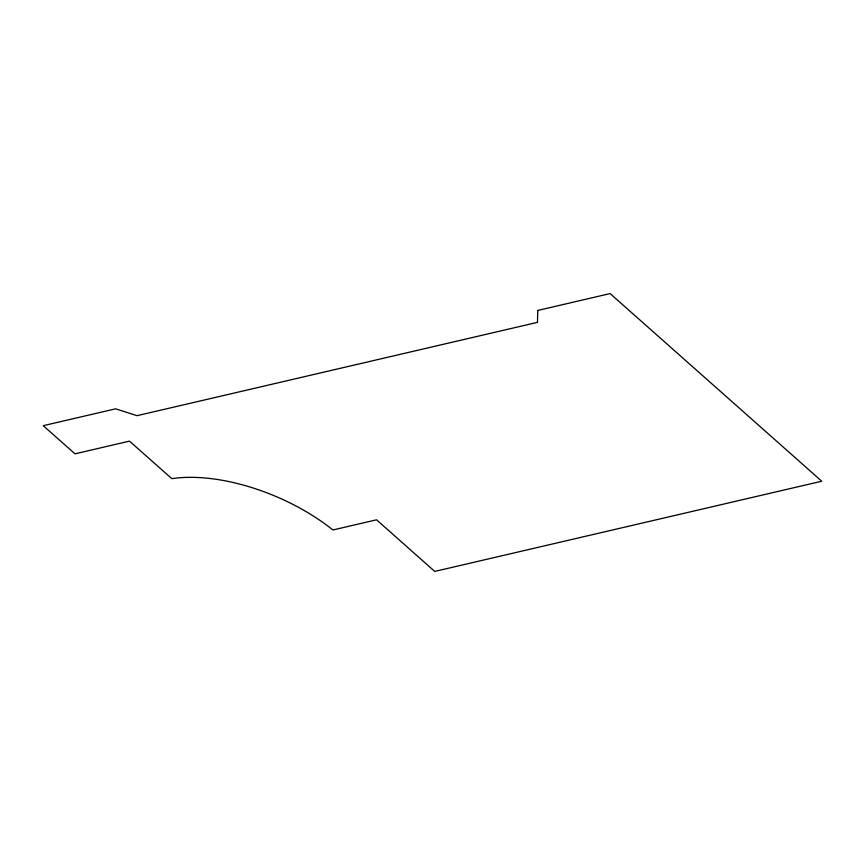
<?xml version="1.0" encoding="UTF-8"?>
<svg xmlns="http://www.w3.org/2000/svg" width="865" height="865" viewBox="0 0 865 865"><rect width="100%" height="100%" fill="white"/><g stroke="black" fill="none" stroke-linecap="round" stroke-linejoin="round"><path stroke-width="1.3" d="M537.781 310.449L537.457 322.364L137.07 415.676L115.596 408.831L43.25 425.688L74.996 453.833L129.501 441.139L171.832 478.659A132.55 65.47 23.2 0 1 332.949 529.975L376.556 519.811L434.749 571.419L821.75 481.232L610.117 293.581L537.781 310.449"/></g></svg>
